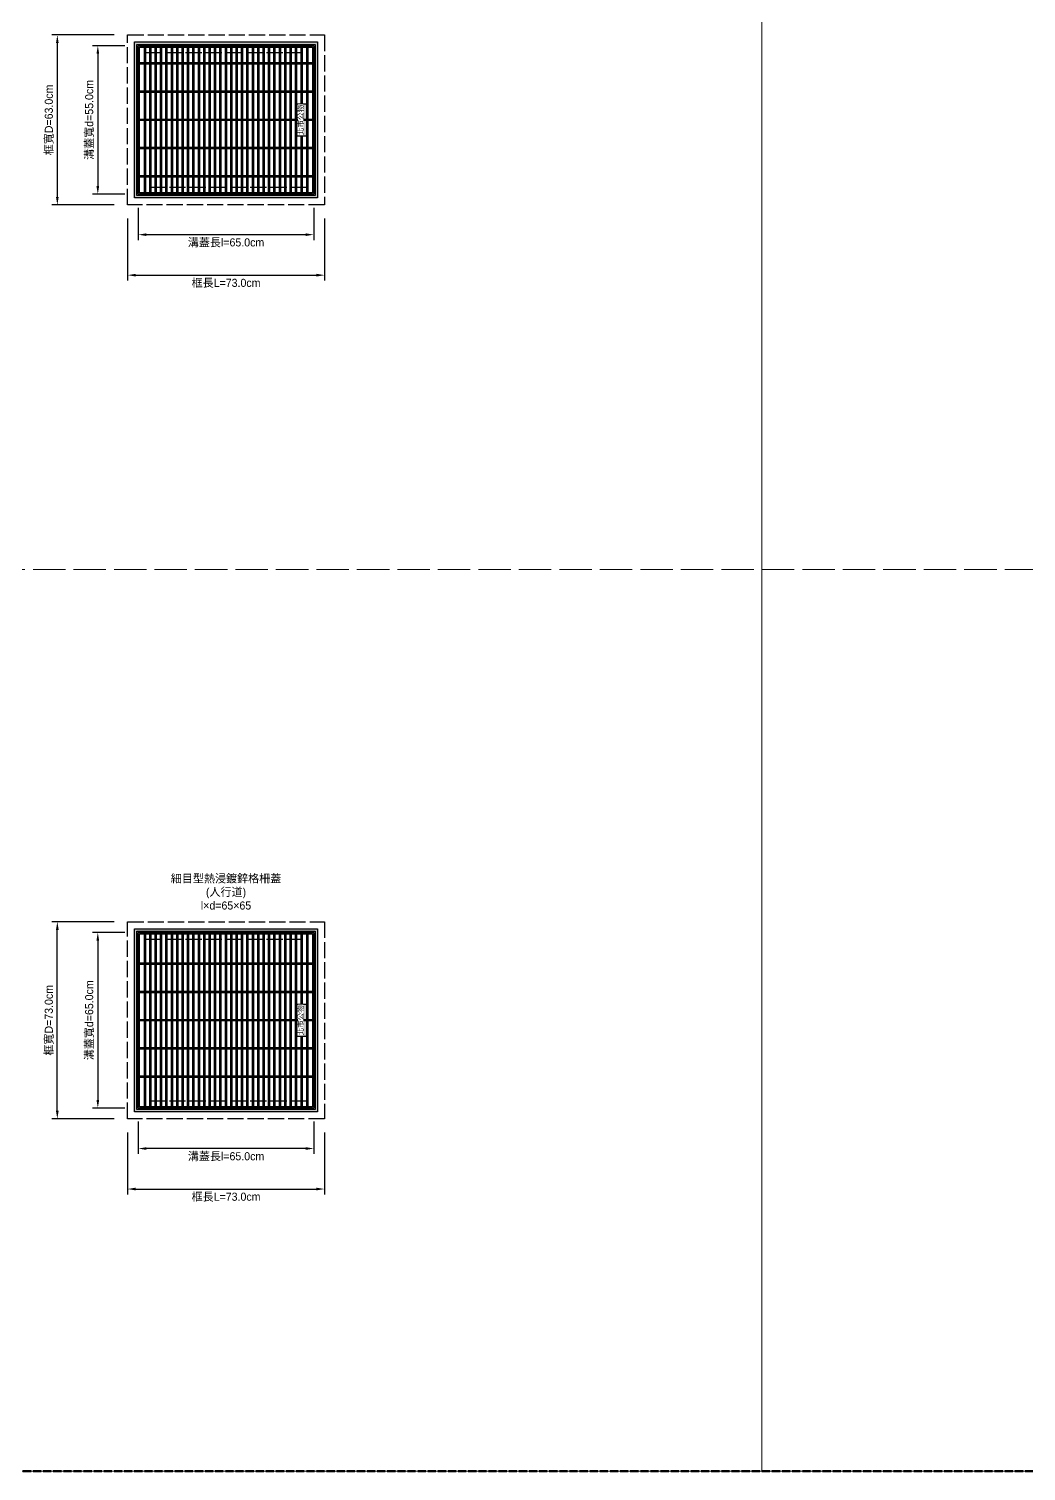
# Model space of a CAD drawing. Extents: x -6810 to 5075, y -2187 to 1200.
# Drawn here: x 1453 to 1823, y -1000 to -466 of the extents above; entities that cross this region are included whole.
import ezdxf

# ---------------------------------------------------------------- set-up
doc = ezdxf.new("R2010")
doc.units = 0
doc.header["$MEASUREMENT"] = 0
doc.linetypes.add('ACAD_ISO02W100', pattern=[15, 12, -3])
doc.layers.add('一、3.基本-變更', color=1, linetype='Continuous', lineweight=50)
doc.layers.add('二、6.繪圖-其他施作項目', color=35, linetype='Continuous', lineweight=30)
doc.layers.add('一、4.基本-隱藏', color=9, linetype='ACAD_ISO02W100', lineweight=20, plot=False)
doc.layers.add('三、3.文字-註解文字', color=2, linetype='Continuous')
doc.styles.get("Standard").update_dxf_attribs({"font": 'kaiu.ttf', "height": 2})
doc.styles.add('註解文字', font='MS PGothic.ttf', dxfattribs={"height": 3})
doc.dimstyles.new('註解文字', dxfattribs={"dimtxt": 3, "dimasz": 3, "dimexe": 2, "dimexo": 5, "dimgap": 1, "dimtad": 2, "dimzin": 0, "dimdsep": 46, "dimtxsty": '註解文字', "dimcen": 0.1, "dimclrd": 144, "dimclre": 144, "dimclrt": 256, "dimadec": 0, "dimazin": 0, "dimtfac": 1, "dimtofl": 0, "dimtmove": 0, "dimatfit": 3, "dimfxl": 15, "dimtolj": 1, "dimtzin": 0, "dimlwd": -1, "dimlwe": -1, "dimarcsym": 1})

# ---------------------------------------------------------------- blocks, each defined once
blk = doc.blocks.new('*D18')
at = {"layer": 'Defpoints', "color": 0, "transparency": 16777216}
for p in [(1494, -472), (1479, -527), (1494, -527)]:
    blk.add_point(p, dxfattribs=at)
at = {"layer": '三、3.文字-註解文字', "color": 144, "transparency": 16777216}
for p, q in [((1489, -472), (1477, -472)), ((1479, -475), (1479, -524)), ((1489, -527), (1477, -527))]:
    blk.add_line(p, q, dxfattribs=at)
for points in [[(1478.5, -475), (1479.5, -475), (1479, -472)], [(1478.5, -524), (1479.5, -524), (1479, -527)]]:
    blk.add_solid(points, dxfattribs=at)
at = {"layer": '三、3.文字-註解文字', "transparency": 16777216, "insert": (1475.97, -499.5), "char_height": 3, "attachment_point": 5, "rotation": 90, "style": '註解文字'}
blk.add_mtext('\\A1;溝蓋寬d=55.0cm', dxfattribs=at)
blk = doc.blocks.new('*D19')
at = {"layer": 'Defpoints', "color": 0, "transparency": 16777216}
for p in [(1494, -527), (1559, -527), (1494, -542)]:
    blk.add_point(p, dxfattribs=at)
at = {"layer": '三、3.文字-註解文字', "color": 144, "transparency": 16777216}
for p, q in [((1494, -532), (1494, -544)), ((1559, -532), (1559, -544)), ((1556, -542), (1497, -542))]:
    blk.add_line(p, q, dxfattribs=at)
for points in [[(1497, -541.5), (1497, -542.5), (1494, -542)], [(1556, -541.5), (1556, -542.5), (1559, -542)]]:
    blk.add_solid(points, dxfattribs=at)
at = {"layer": '三、3.文字-註解文字', "transparency": 16777216, "insert": (1526.5, -545.03), "char_height": 3, "attachment_point": 5, "style": '註解文字'}
blk.add_mtext('\\A1;溝蓋長l=65.0cm', dxfattribs=at)
blk = doc.blocks.new('*D20')
at = {"layer": 'Defpoints', "color": 0, "transparency": 16777216}
for p in [(1494, -800.5), (1479, -865.5), (1494, -865.5)]:
    blk.add_point(p, dxfattribs=at)
at = {"layer": '三、3.文字-註解文字', "color": 144, "transparency": 16777216}
for p, q in [((1489, -800.5), (1477, -800.5)), ((1479, -803.5), (1479, -862.5)), ((1489, -865.5), (1477, -865.5))]:
    blk.add_line(p, q, dxfattribs=at)
for points in [[(1478.5, -803.5), (1479.5, -803.5), (1479, -800.5)], [(1478.5, -862.5), (1479.5, -862.5), (1479, -865.5)]]:
    blk.add_solid(points, dxfattribs=at)
at = {"layer": '三、3.文字-註解文字', "transparency": 16777216, "insert": (1475.97, -833), "char_height": 3, "attachment_point": 5, "rotation": 90, "style": '註解文字'}
blk.add_mtext('\\A1;溝蓋寬d=65.0cm', dxfattribs=at)
blk = doc.blocks.new('*D21')
at = {"layer": 'Defpoints', "color": 0, "transparency": 16777216}
for p in [(1494, -865.5), (1559, -865.5), (1494, -880.5)]:
    blk.add_point(p, dxfattribs=at)
at = {"layer": '三、3.文字-註解文字', "color": 144, "transparency": 16777216}
for p, q in [((1494, -870.5), (1494, -882.5)), ((1559, -870.5), (1559, -882.5)), ((1556, -880.5), (1497, -880.5))]:
    blk.add_line(p, q, dxfattribs=at)
for points in [[(1497, -880), (1497, -881), (1494, -880.5)], [(1556, -880), (1556, -881), (1559, -880.5)]]:
    blk.add_solid(points, dxfattribs=at)
at = {"layer": '三、3.文字-註解文字', "transparency": 16777216, "insert": (1526.5, -883.53), "char_height": 3, "attachment_point": 5, "style": '註解文字'}
blk.add_mtext('\\A1;{\\fMS PGothic|b0|i0|c128|p34;溝蓋長l}={\\fMS PGothic|b0|i0|c128|p34;65.0cm}', dxfattribs=at)
blk = doc.blocks.new('*D30')
at = {"layer": 'Defpoints', "color": 0, "transparency": 16777216}
for p in [(1490, -468), (1464, -531), (1490, -531)]:
    blk.add_point(p, dxfattribs=at)
at = {"layer": '三、3.文字-註解文字', "color": 144, "transparency": 16777216}
for p, q in [((1485, -468), (1462, -468)), ((1464, -471), (1464, -528)), ((1485, -531), (1462, -531))]:
    blk.add_line(p, q, dxfattribs=at)
for points in [[(1463.5, -471), (1464.5, -471), (1464, -468)], [(1463.5, -528), (1464.5, -528), (1464, -531)]]:
    blk.add_solid(points, dxfattribs=at)
at = {"layer": '三、3.文字-註解文字', "transparency": 16777216, "insert": (1461.01, -499.5), "char_height": 3, "attachment_point": 5, "rotation": 90, "style": '註解文字'}
blk.add_mtext('\\A1;框寬D=63.0cm', dxfattribs=at)
blk = doc.blocks.new('*D31')
at = {"layer": 'Defpoints', "color": 0, "transparency": 16777216}
for p in [(1490, -531), (1563, -531), (1563, -557)]:
    blk.add_point(p, dxfattribs=at)
at = {"layer": '三、3.文字-註解文字', "color": 144, "transparency": 16777216}
for p, q in [((1490, -536), (1490, -559)), ((1563, -536), (1563, -559)), ((1493, -557), (1560, -557))]:
    blk.add_line(p, q, dxfattribs=at)
for points in [[(1493, -556.5), (1493, -557.5), (1490, -557)], [(1560, -556.5), (1560, -557.5), (1563, -557)]]:
    blk.add_solid(points, dxfattribs=at)
at = {"layer": '三、3.文字-註解文字', "transparency": 16777216, "insert": (1526.5, -560.02), "char_height": 3, "attachment_point": 5, "style": '註解文字'}
blk.add_mtext('\\A1;框長L=73.0cm', dxfattribs=at)
blk = doc.blocks.new('*D35')
at = {"layer": 'Defpoints', "color": 0, "transparency": 16777216}
for p in [(1464, -796.5), (1490, -796.5), (1490, -869.5)]:
    blk.add_point(p, dxfattribs=at)
at = {"layer": '三、3.文字-註解文字', "color": 144, "transparency": 16777216}
for p, q in [((1485, -796.5), (1462, -796.5)), ((1464, -866.5), (1464, -799.5)), ((1485, -869.5), (1462, -869.5))]:
    blk.add_line(p, q, dxfattribs=at)
for points in [[(1463.5, -799.5), (1464.5, -799.5), (1464, -796.5)], [(1463.5, -866.5), (1464.5, -866.5), (1464, -869.5)]]:
    blk.add_solid(points, dxfattribs=at)
at = {"layer": '三、3.文字-註解文字', "transparency": 16777216, "insert": (1461.01, -833), "char_height": 3, "attachment_point": 5, "rotation": 90, "style": '註解文字'}
blk.add_mtext('\\A1;框{\\fMS PGothic|b0|i0|c128|p34;寬D=73.0cm}', dxfattribs=at)
blk = doc.blocks.new('*D36')
at = {"layer": 'Defpoints', "color": 0, "transparency": 16777216}
for p in [(1490, -869.5), (1563, -869.5), (1563, -895.5)]:
    blk.add_point(p, dxfattribs=at)
at = {"layer": '三、3.文字-註解文字', "color": 144, "transparency": 16777216}
for p, q in [((1490, -874.5), (1490, -897.5)), ((1563, -874.5), (1563, -897.5)), ((1493, -895.5), (1560, -895.5))]:
    blk.add_line(p, q, dxfattribs=at)
for points in [[(1493, -895), (1493, -896), (1490, -895.5)], [(1560, -895), (1560, -896), (1563, -895.5)]]:
    blk.add_solid(points, dxfattribs=at)
at = {"layer": '三、3.文字-註解文字', "transparency": 16777216, "insert": (1526.5, -898.52), "char_height": 3, "attachment_point": 5, "style": '註解文字'}
blk.add_mtext('\\A1;框長L=73.0cm', dxfattribs=at)

msp = doc.modelspace()

# ---------------------------------------------------------------- hatches: boundary and pattern name
at = {"layer": '二、6.繪圖-其他施作項目'}
h = msp.add_hatch(color=256, dxfattribs=at)
h.dxf.hatch_style = 1
h.paths.add_polyline_path([(1556.25, -493.5), (1552.25, -493.5), (1552.25, -505.5), (1556.25, -505.5)])
h = msp.add_hatch(color=256, dxfattribs=at)
h.dxf.hatch_style = 1
h.paths.add_polyline_path([(1556.25, -827), (1552.25, -827), (1552.25, -839), (1556.25, -839)])

# ---------------------------------------------------------------- linework, layer by layer
at = {"layer": '一、4.基本-隱藏'}
for points in [[(1725, -666), (2475, -666), (2475, -333), (1725, -333)], [(1725, -666), (2475, -666), (2475, -1000), (1725, -1000)]]:
    msp.add_lwpolyline(points, close=True, dxfattribs=at)
at = {"layer": '二、6.繪圖-其他施作項目'}
for points in [[(1494, -472), (1559, -472), (1559, -527), (1494, -527)], [(1552.25, -505.5), (1552.25, -493.5), (1556.25, -493.5), (1556.25, -505.5)], [(1494, -800.5), (1559, -800.5), (1559, -865.5), (1494, -865.5)], [(1552.25, -839), (1552.25, -827), (1556.25, -827), (1556.25, -839)]]:
    msp.add_lwpolyline(points, close=True, dxfattribs=at)
for points in [[(1494.5, -472.5), (1558.5, -472.5)], [(1494.5, -526.5), (1494.5, -472.5)], [(1496.25, -478.25), (1496.25, -472.5)], [(1496.75, -478.25), (1496.75, -472.5)], [(1498.25, -478.25), (1498.25, -472.5)], [(1498.75, -478.25), (1498.75, -472.5)], [(1500.25, -478.25), (1500.25, -472.5)], [(1500.75, -478.25), (1500.75, -472.5)], [(1502.25, -478.25), (1502.25, -472.5)], [(1502.75, -478.25), (1502.75, -472.5)], [(1504.25, -478.25), (1504.25, -472.5)], [(1504.75, -478.25), (1504.75, -472.5)], [(1506.25, -478.25), (1506.25, -472.5)], [(1506.75, -478.25), (1506.75, -472.5)], [(1508.25, -478.25), (1508.25, -472.5)], [(1508.75, -478.25), (1508.75, -472.5)], [(1510.25, -478.25), (1510.25, -472.5)], [(1510.75, -478.25), (1510.75, -472.5)], [(1512.25, -478.25), (1512.25, -472.5)], [(1512.75, -478.25), (1512.75, -472.5)], [(1514.25, -478.25), (1514.25, -472.5)], [(1514.75, -478.25), (1514.75, -472.5)], [(1516.25, -478.25), (1516.25, -472.5)], [(1516.75, -478.25), (1516.75, -472.5)], [(1518.25, -478.25), (1518.25, -472.5)], [(1518.75, -478.25), (1518.75, -472.5)], [(1520.25, -478.25), (1520.25, -472.5)], [(1520.75, -478.25), (1520.75, -472.5)], [(1522.25, -478.25), (1522.25, -472.5)], [(1522.75, -478.25), (1522.75, -472.5)], [(1524.25, -478.25), (1524.25, -472.5)], [(1524.75, -478.25), (1524.75, -472.5)], [(1526.25, -478.25), (1526.25, -472.5)], [(1526.75, -478.25), (1526.75, -472.5)], [(1528.25, -478.25), (1528.25, -472.5)], [(1528.75, -478.25), (1528.75, -472.5)], [(1530.25, -478.25), (1530.25, -472.5)], [(1530.75, -478.25), (1530.75, -472.5)], [(1532.25, -478.25), (1532.25, -472.5)], [(1532.75, -478.25), (1532.75, -472.5)], [(1534.25, -478.25), (1534.25, -472.5)], [(1534.75, -478.25), (1534.75, -472.5)], [(1536.25, -478.25), (1536.25, -472.5)], [(1536.75, -478.25), (1536.75, -472.5)], [(1538.25, -478.25), (1538.25, -472.5)], [(1538.75, -478.25), (1538.75, -472.5)], [(1540.25, -478.25), (1540.25, -472.5)], [(1540.75, -478.25), (1540.75, -472.5)], [(1542.25, -478.25), (1542.25, -472.5)], [(1542.75, -478.25), (1542.75, -472.5)], [(1544.25, -478.25), (1544.25, -472.5)], [(1544.75, -478.25), (1544.75, -472.5)], [(1546.25, -478.25), (1546.25, -472.5)], [(1546.75, -478.25), (1546.75, -472.5)], [(1548.25, -478.25), (1548.25, -472.5)], [(1548.75, -478.25), (1548.75, -472.5)], [(1550.25, -478.25), (1550.25, -472.5)], [(1550.75, -478.25), (1550.75, -472.5)], [(1552.25, -478.25), (1552.25, -472.5)], [(1552.75, -478.25), (1552.75, -472.5)], [(1554.25, -472.5), (1554.25, -478.25)], [(1554.75, -472.5), (1554.75, -478.25)], [(1556.25, -472.5), (1556.25, -478.25)], [(1556.75, -472.5), (1556.75, -478.25)], [(1558.5, -472.5), (1558.5, -526.5)], [(1494.5, -478.25), (1558.5, -478.25)], [(1494.5, -478.75), (1558.5, -478.75)], [(1496.25, -488.75), (1496.25, -478.75)], [(1496.75, -488.75), (1496.75, -478.75)], [(1498.25, -488.75), (1498.25, -478.75)], [(1498.75, -488.75), (1498.75, -478.75)], [(1500.25, -488.75), (1500.25, -478.75)], [(1500.75, -488.75), (1500.75, -478.75)], [(1502.25, -488.75), (1502.25, -478.75)], [(1502.75, -488.75), (1502.75, -478.75)], [(1504.25, -488.75), (1504.25, -478.75)], [(1504.75, -488.75), (1504.75, -478.75)], [(1506.25, -488.75), (1506.25, -478.75)], [(1506.75, -488.75), (1506.75, -478.75)], [(1508.25, -488.75), (1508.25, -478.75)], [(1508.75, -488.75), (1508.75, -478.75)], [(1510.25, -488.75), (1510.25, -478.75)], [(1510.75, -488.75), (1510.75, -478.75)], [(1512.25, -488.75), (1512.25, -478.75)], [(1512.75, -488.75), (1512.75, -478.75)], [(1514.25, -488.75), (1514.25, -478.75)], [(1514.75, -488.75), (1514.75, -478.75)], [(1516.25, -488.75), (1516.25, -478.75)], [(1516.75, -488.75), (1516.75, -478.75)], [(1518.25, -488.75), (1518.25, -478.75)], [(1518.75, -488.75), (1518.75, -478.75)], [(1520.25, -488.75), (1520.25, -478.75)], [(1520.75, -488.75), (1520.75, -478.75)], [(1522.25, -488.75), (1522.25, -478.75)], [(1522.75, -488.75), (1522.75, -478.75)], [(1524.25, -488.75), (1524.25, -478.75)], [(1524.75, -488.75), (1524.75, -478.75)], [(1526.25, -488.75), (1526.25, -478.75)], [(1526.75, -488.75), (1526.75, -478.75)], [(1528.25, -488.75), (1528.25, -478.75)], [(1528.75, -488.75), (1528.75, -478.75)], [(1530.25, -488.75), (1530.25, -478.75)], [(1530.75, -488.75), (1530.75, -478.75)], [(1532.25, -488.75), (1532.25, -478.75)], [(1532.75, -488.75), (1532.75, -478.75)], [(1534.25, -488.75), (1534.25, -478.75)], [(1534.75, -488.75), (1534.75, -478.75)], [(1536.25, -488.75), (1536.25, -478.75)], [(1536.75, -488.75), (1536.75, -478.75)], [(1538.25, -488.75), (1538.25, -478.75)], [(1538.75, -488.75), (1538.75, -478.75)], [(1540.25, -488.75), (1540.25, -478.75)], [(1540.75, -488.75), (1540.75, -478.75)], [(1542.25, -488.75), (1542.25, -478.75)], [(1542.75, -488.75), (1542.75, -478.75)], [(1544.25, -488.75), (1544.25, -478.75)], [(1544.75, -488.75), (1544.75, -478.75)], [(1546.25, -488.75), (1546.25, -478.75)], [(1546.75, -488.75), (1546.75, -478.75)], [(1548.25, -488.75), (1548.25, -478.75)], [(1548.75, -488.75), (1548.75, -478.75)], [(1550.25, -488.75), (1550.25, -478.75)], [(1550.75, -488.75), (1550.75, -478.75)], [(1552.25, -488.75), (1552.25, -478.75)], [(1552.75, -488.75), (1552.75, -478.75)], [(1554.25, -478.75), (1554.25, -488.75)], [(1554.75, -478.75), (1554.75, -488.75)], [(1556.25, -478.75), (1556.25, -488.75)], [(1556.75, -478.75), (1556.75, -488.75)], [(1494.5, -488.75), (1558.5, -488.75)], [(1494.5, -489.25), (1558.5, -489.25)], [(1496.25, -499.25), (1496.25, -489.25)], [(1496.75, -499.25), (1496.75, -489.25)], [(1498.25, -499.25), (1498.25, -489.25)], [(1498.75, -499.25), (1498.75, -489.25)], [(1500.25, -499.25), (1500.25, -489.25)], [(1500.75, -499.25), (1500.75, -489.25)], [(1502.25, -499.25), (1502.25, -489.25)], [(1502.75, -499.25), (1502.75, -489.25)], [(1504.25, -499.25), (1504.25, -489.25)], [(1504.75, -499.25), (1504.75, -489.25)], [(1506.25, -499.25), (1506.25, -489.25)], [(1506.75, -499.25), (1506.75, -489.25)], [(1508.25, -499.25), (1508.25, -489.25)], [(1508.75, -499.25), (1508.75, -489.25)], [(1510.25, -499.25), (1510.25, -489.25)], [(1510.75, -499.25), (1510.75, -489.25)], [(1512.25, -499.25), (1512.25, -489.25)], [(1512.75, -499.25), (1512.75, -489.25)], [(1514.25, -499.25), (1514.25, -489.25)], [(1514.75, -499.25), (1514.75, -489.25)], [(1516.25, -499.25), (1516.25, -489.25)], [(1516.75, -499.25), (1516.75, -489.25)], [(1518.25, -499.25), (1518.25, -489.25)], [(1518.75, -499.25), (1518.75, -489.25)], [(1520.25, -499.25), (1520.25, -489.25)], [(1520.75, -499.25), (1520.75, -489.25)], [(1522.25, -499.25), (1522.25, -489.25)], [(1522.75, -499.25), (1522.75, -489.25)], [(1524.25, -499.25), (1524.25, -489.25)], [(1524.75, -499.25), (1524.75, -489.25)], [(1526.25, -499.25), (1526.25, -489.25)], [(1526.75, -499.25), (1526.75, -489.25)], [(1528.25, -499.25), (1528.25, -489.25)], [(1528.75, -499.25), (1528.75, -489.25)], [(1530.25, -499.25), (1530.25, -489.25)], [(1530.75, -499.25), (1530.75, -489.25)], [(1532.25, -499.25), (1532.25, -489.25)], [(1532.75, -499.25), (1532.75, -489.25)], [(1534.25, -499.25), (1534.25, -489.25)], [(1534.75, -499.25), (1534.75, -489.25)], [(1536.25, -499.25), (1536.25, -489.25)], [(1536.75, -499.25), (1536.75, -489.25)], [(1538.25, -499.25), (1538.25, -489.25)], [(1538.75, -499.25), (1538.75, -489.25)], [(1540.25, -499.25), (1540.25, -489.25)], [(1540.75, -499.25), (1540.75, -489.25)], [(1542.25, -499.25), (1542.25, -489.25)], [(1542.75, -499.25), (1542.75, -489.25)], [(1544.25, -499.25), (1544.25, -489.25)], [(1544.75, -499.25), (1544.75, -489.25)], [(1546.25, -499.25), (1546.25, -489.25)], [(1546.75, -499.25), (1546.75, -489.25)], [(1548.25, -499.25), (1548.25, -489.25)], [(1548.75, -499.25), (1548.75, -489.25)], [(1550.25, -499.25), (1550.25, -489.25)], [(1550.75, -499.25), (1550.75, -489.25)], [(1552.25, -499.25), (1552.25, -489.25)], [(1552.75, -499.25), (1552.75, -489.25)], [(1554.25, -489.25), (1554.25, -499.25)], [(1554.75, -489.25), (1554.75, -499.25)], [(1556.25, -489.25), (1556.25, -499.25)], [(1556.75, -489.25), (1556.75, -499.25)], [(1494.5, -499.25), (1558.5, -499.25)], [(1558.5, -499.75), (1494.5, -499.75)], [(1496.25, -509.75), (1496.25, -499.75)], [(1496.75, -509.75), (1496.75, -499.75)], [(1498.25, -509.75), (1498.25, -499.75)], [(1498.75, -509.75), (1498.75, -499.75)], [(1500.25, -509.75), (1500.25, -499.75)], [(1500.75, -509.75), (1500.75, -499.75)], [(1502.25, -509.75), (1502.25, -499.75)], [(1502.75, -509.75), (1502.75, -499.75)], [(1504.25, -509.75), (1504.25, -499.75)], [(1504.75, -509.75), (1504.75, -499.75)], [(1506.25, -509.75), (1506.25, -499.75)], [(1506.75, -509.75), (1506.75, -499.75)], [(1508.25, -509.75), (1508.25, -499.75)], [(1508.75, -509.75), (1508.75, -499.75)], [(1510.25, -509.75), (1510.25, -499.75)], [(1510.75, -509.75), (1510.75, -499.75)], [(1512.25, -509.75), (1512.25, -499.75)], [(1512.75, -509.75), (1512.75, -499.75)], [(1514.25, -509.75), (1514.25, -499.75)], [(1514.75, -509.75), (1514.75, -499.75)], [(1516.25, -509.75), (1516.25, -499.75)], [(1516.75, -509.75), (1516.75, -499.75)], [(1518.25, -509.75), (1518.25, -499.75)], [(1518.75, -509.75), (1518.75, -499.75)], [(1520.25, -509.75), (1520.25, -499.75)], [(1520.75, -509.75), (1520.75, -499.75)], [(1522.25, -509.75), (1522.25, -499.75)], [(1522.75, -509.75), (1522.75, -499.75)], [(1524.25, -509.75), (1524.25, -499.75)], [(1524.75, -509.75), (1524.75, -499.75)], [(1526.25, -509.75), (1526.25, -499.75)], [(1526.75, -509.75), (1526.75, -499.75)], [(1528.25, -509.75), (1528.25, -499.75)], [(1528.75, -509.75), (1528.75, -499.75)], [(1530.25, -509.75), (1530.25, -499.75)], [(1530.75, -509.75), (1530.75, -499.75)], [(1532.25, -509.75), (1532.25, -499.75)], [(1532.75, -509.75), (1532.75, -499.75)], [(1534.25, -509.75), (1534.25, -499.75)], [(1534.75, -509.75), (1534.75, -499.75)], [(1536.25, -509.75), (1536.25, -499.75)], [(1536.75, -509.75), (1536.75, -499.75)], [(1538.25, -509.75), (1538.25, -499.75)], [(1538.75, -509.75), (1538.75, -499.75)], [(1540.25, -509.75), (1540.25, -499.75)], [(1540.75, -509.75), (1540.75, -499.75)], [(1542.25, -509.75), (1542.25, -499.75)], [(1542.75, -509.75), (1542.75, -499.75)], [(1544.25, -509.75), (1544.25, -499.75)], [(1544.75, -509.75), (1544.75, -499.75)], [(1546.25, -509.75), (1546.25, -499.75)], [(1546.75, -509.75), (1546.75, -499.75)], [(1548.25, -509.75), (1548.25, -499.75)], [(1548.75, -509.75), (1548.75, -499.75)], [(1550.25, -509.75), (1550.25, -499.75)], [(1550.75, -509.75), (1550.75, -499.75)], [(1552.25, -509.75), (1552.25, -499.75)], [(1552.75, -509.75), (1552.75, -499.75)], [(1554.25, -499.75), (1554.25, -509.75)], [(1554.75, -499.75), (1554.75, -509.75)], [(1556.25, -499.75), (1556.25, -509.75)], [(1556.75, -499.75), (1556.75, -509.75)], [(1558.5, -509.75), (1494.5, -509.75)], [(1558.5, -510.25), (1494.5, -510.25)], [(1496.25, -520.25), (1496.25, -510.25)], [(1496.75, -520.25), (1496.75, -510.25)], [(1498.25, -520.25), (1498.25, -510.25)], [(1498.75, -520.25), (1498.75, -510.25)], [(1500.25, -520.25), (1500.25, -510.25)], [(1500.75, -520.25), (1500.75, -510.25)], [(1502.25, -520.25), (1502.25, -510.25)], [(1502.75, -520.25), (1502.75, -510.25)], [(1504.25, -520.25), (1504.25, -510.25)], [(1504.75, -520.25), (1504.75, -510.25)], [(1506.25, -520.25), (1506.25, -510.25)], [(1506.75, -520.25), (1506.75, -510.25)], [(1508.25, -520.25), (1508.25, -510.25)], [(1508.75, -520.25), (1508.75, -510.25)], [(1510.25, -520.25), (1510.25, -510.25)], [(1510.75, -520.25), (1510.75, -510.25)], [(1512.25, -520.25), (1512.25, -510.25)], [(1512.75, -520.25), (1512.75, -510.25)], [(1514.25, -520.25), (1514.25, -510.25)], [(1514.75, -520.25), (1514.75, -510.25)], [(1516.25, -520.25), (1516.25, -510.25)], [(1516.75, -520.25), (1516.75, -510.25)], [(1518.25, -520.25), (1518.25, -510.25)], [(1518.75, -520.25), (1518.75, -510.25)], [(1520.25, -520.25), (1520.25, -510.25)], [(1520.75, -520.25), (1520.75, -510.25)], [(1522.25, -520.25), (1522.25, -510.25)], [(1522.75, -520.25), (1522.75, -510.25)], [(1524.25, -520.25), (1524.25, -510.25)], [(1524.75, -520.25), (1524.75, -510.25)], [(1526.25, -520.25), (1526.25, -510.25)], [(1526.75, -520.25), (1526.75, -510.25)], [(1528.25, -520.25), (1528.25, -510.25)], [(1528.75, -520.25), (1528.75, -510.25)], [(1530.25, -520.25), (1530.25, -510.25)], [(1530.75, -520.25), (1530.75, -510.25)], [(1532.25, -520.25), (1532.25, -510.25)], [(1532.75, -520.25), (1532.75, -510.25)], [(1534.25, -520.25), (1534.25, -510.25)], [(1534.75, -520.25), (1534.75, -510.25)], [(1536.25, -520.25), (1536.25, -510.25)], [(1536.75, -520.25), (1536.75, -510.25)], [(1538.25, -520.25), (1538.25, -510.25)], [(1538.75, -520.25), (1538.75, -510.25)], [(1540.25, -520.25), (1540.25, -510.25)], [(1540.75, -520.25), (1540.75, -510.25)], [(1542.25, -520.25), (1542.25, -510.25)], [(1542.75, -520.25), (1542.75, -510.25)], [(1544.25, -520.25), (1544.25, -510.25)], [(1544.75, -520.25), (1544.75, -510.25)], [(1546.25, -520.25), (1546.25, -510.25)], [(1546.75, -520.25), (1546.75, -510.25)], [(1548.25, -520.25), (1548.25, -510.25)], [(1548.75, -520.25), (1548.75, -510.25)], [(1550.25, -520.25), (1550.25, -510.25)], [(1550.75, -520.25), (1550.75, -510.25)], [(1552.25, -520.25), (1552.25, -510.25)], [(1552.75, -520.25), (1552.75, -510.25)], [(1554.25, -510.25), (1554.25, -520.25)], [(1554.75, -510.25), (1554.75, -520.25)], [(1556.25, -510.25), (1556.25, -520.25)], [(1556.75, -510.25), (1556.75, -520.25)], [(1558.5, -520.25), (1494.5, -520.25)], [(1558.5, -520.75), (1494.5, -520.75)], [(1496.25, -526.5), (1496.25, -520.75)], [(1496.75, -526.5), (1496.75, -520.75)], [(1498.25, -526.5), (1498.25, -520.75)], [(1498.75, -526.5), (1498.75, -520.75)], [(1500.25, -526.5), (1500.25, -520.75)], [(1500.75, -526.5), (1500.75, -520.75)], [(1502.25, -526.5), (1502.25, -520.75)], [(1502.75, -526.5), (1502.75, -520.75)], [(1504.25, -526.5), (1504.25, -520.75)], [(1504.75, -526.5), (1504.75, -520.75)], [(1506.25, -526.5), (1506.25, -520.75)], [(1506.75, -526.5), (1506.75, -520.75)], [(1508.25, -526.5), (1508.25, -520.75)], [(1508.75, -526.5), (1508.75, -520.75)], [(1510.25, -526.5), (1510.25, -520.75)], [(1510.75, -526.5), (1510.75, -520.75)], [(1512.25, -526.5), (1512.25, -520.75)], [(1512.75, -526.5), (1512.75, -520.75)], [(1514.25, -526.5), (1514.25, -520.75)], [(1514.75, -526.5), (1514.75, -520.75)], [(1516.25, -526.5), (1516.25, -520.75)], [(1516.75, -526.5), (1516.75, -520.75)], [(1518.25, -526.5), (1518.25, -520.75)], [(1518.75, -526.5), (1518.75, -520.75)], [(1520.25, -526.5), (1520.25, -520.75)], [(1520.75, -526.5), (1520.75, -520.75)], [(1522.25, -526.5), (1522.25, -520.75)], [(1522.75, -526.5), (1522.75, -520.75)], [(1524.25, -526.5), (1524.25, -520.75)], [(1524.75, -526.5), (1524.75, -520.75)], [(1526.25, -526.5), (1526.25, -520.75)], [(1526.75, -526.5), (1526.75, -520.75)], [(1528.25, -526.5), (1528.25, -520.75)], [(1528.75, -526.5), (1528.75, -520.75)], [(1530.25, -526.5), (1530.25, -520.75)], [(1530.75, -526.5), (1530.75, -520.75)], [(1532.25, -526.5), (1532.25, -520.75)], [(1532.75, -526.5), (1532.75, -520.75)], [(1534.25, -526.5), (1534.25, -520.75)], [(1534.75, -526.5), (1534.75, -520.75)], [(1536.25, -526.5), (1536.25, -520.75)], [(1536.75, -526.5), (1536.75, -520.75)], [(1538.25, -526.5), (1538.25, -520.75)], [(1538.75, -526.5), (1538.75, -520.75)], [(1540.25, -526.5), (1540.25, -520.75)], [(1540.75, -526.5), (1540.75, -520.75)], [(1542.25, -526.5), (1542.25, -520.75)], [(1542.75, -526.5), (1542.75, -520.75)], [(1544.25, -526.5), (1544.25, -520.75)], [(1544.75, -526.5), (1544.75, -520.75)], [(1546.25, -526.5), (1546.25, -520.75)], [(1546.75, -526.5), (1546.75, -520.75)], [(1548.25, -526.5), (1548.25, -520.75)], [(1548.75, -526.5), (1548.75, -520.75)], [(1550.25, -526.5), (1550.25, -520.75)], [(1550.75, -526.5), (1550.75, -520.75)], [(1552.25, -526.5), (1552.25, -520.75)], [(1552.75, -526.5), (1552.75, -520.75)], [(1554.25, -520.75), (1554.25, -526.5)], [(1554.75, -520.75), (1554.75, -526.5)], [(1556.25, -520.75), (1556.25, -526.5)], [(1556.75, -520.75), (1556.75, -526.5)], [(1558.5, -526.5), (1494.5, -526.5)], [(1494.5, -801), (1558.5, -801)], [(1494.5, -865), (1494.5, -801)], [(1496.25, -811.75), (1496.25, -801)], [(1496.75, -811.75), (1496.75, -801)], [(1498.25, -811.75), (1498.25, -801)], [(1498.75, -811.75), (1498.75, -801)], [(1500.25, -811.75), (1500.25, -801)], [(1500.75, -811.75), (1500.75, -801)], [(1502.25, -811.75), (1502.25, -801)], [(1502.75, -811.75), (1502.75, -801)], [(1504.25, -811.75), (1504.25, -801)], [(1504.75, -811.75), (1504.75, -801)], [(1506.25, -811.75), (1506.25, -801)], [(1506.75, -811.75), (1506.75, -801)], [(1508.25, -811.75), (1508.25, -801)], [(1508.75, -811.75), (1508.75, -801)], [(1510.25, -811.75), (1510.25, -801)], [(1510.75, -811.75), (1510.75, -801)], [(1512.25, -811.75), (1512.25, -801)], [(1512.75, -811.75), (1512.75, -801)], [(1514.25, -811.75), (1514.25, -801)], [(1514.75, -811.75), (1514.75, -801)], [(1516.25, -811.75), (1516.25, -801)], [(1516.75, -811.75), (1516.75, -801)], [(1518.25, -811.75), (1518.25, -801)], [(1518.75, -811.75), (1518.75, -801)], [(1520.25, -811.75), (1520.25, -801)], [(1520.75, -811.75), (1520.75, -801)], [(1522.25, -811.75), (1522.25, -801)], [(1522.75, -811.75), (1522.75, -801)], [(1524.25, -811.75), (1524.25, -801)], [(1524.75, -811.75), (1524.75, -801)], [(1526.25, -811.75), (1526.25, -801)], [(1526.75, -811.75), (1526.75, -801)], [(1528.25, -811.75), (1528.25, -801)], [(1528.75, -811.75), (1528.75, -801)], [(1530.25, -811.75), (1530.25, -801)], [(1530.75, -811.75), (1530.75, -801)], [(1532.25, -811.75), (1532.25, -801)], [(1532.75, -811.75), (1532.75, -801)], [(1534.25, -811.75), (1534.25, -801)], [(1534.75, -811.75), (1534.75, -801)], [(1536.25, -811.75), (1536.25, -801)], [(1536.75, -811.75), (1536.75, -801)], [(1538.25, -811.75), (1538.25, -801)], [(1538.75, -811.75), (1538.75, -801)], [(1540.25, -811.75), (1540.25, -801)], [(1540.75, -811.75), (1540.75, -801)], [(1542.25, -811.75), (1542.25, -801)], [(1542.75, -811.75), (1542.75, -801)], [(1544.25, -811.75), (1544.25, -801)], [(1544.75, -811.75), (1544.75, -801)], [(1546.25, -811.75), (1546.25, -801)], [(1546.75, -811.75), (1546.75, -801)], [(1548.25, -811.75), (1548.25, -801)], [(1548.75, -811.75), (1548.75, -801)], [(1550.25, -811.75), (1550.25, -801)], [(1550.75, -811.75), (1550.75, -801)], [(1552.25, -811.75), (1552.25, -801)], [(1552.75, -811.75), (1552.75, -801)], [(1554.25, -801), (1554.25, -811.75)], [(1554.75, -801), (1554.75, -811.75)], [(1556.25, -801), (1556.25, -811.75)], [(1556.75, -801), (1556.75, -811.75)], [(1558.5, -801), (1558.5, -865)], [(1494.5, -811.75), (1558.5, -811.75)], [(1494.5, -812.25), (1558.5, -812.25)], [(1496.25, -822.25), (1496.25, -812.25)], [(1496.75, -822.25), (1496.75, -812.25)], [(1498.25, -822.25), (1498.25, -812.25)], [(1498.75, -822.25), (1498.75, -812.25)], [(1500.25, -822.25), (1500.25, -812.25)], [(1500.75, -822.25), (1500.75, -812.25)], [(1502.25, -822.25), (1502.25, -812.25)], [(1502.75, -822.25), (1502.75, -812.25)], [(1504.25, -822.25), (1504.25, -812.25)], [(1504.75, -822.25), (1504.75, -812.25)], [(1506.25, -822.25), (1506.25, -812.25)], [(1506.75, -822.25), (1506.75, -812.25)], [(1508.25, -822.25), (1508.25, -812.25)], [(1508.75, -822.25), (1508.75, -812.25)], [(1510.25, -822.25), (1510.25, -812.25)], [(1510.75, -822.25), (1510.75, -812.25)], [(1512.25, -822.25), (1512.25, -812.25)], [(1512.75, -822.25), (1512.75, -812.25)], [(1514.25, -822.25), (1514.25, -812.25)], [(1514.75, -822.25), (1514.75, -812.25)], [(1516.25, -822.25), (1516.25, -812.25)], [(1516.75, -822.25), (1516.75, -812.25)], [(1518.25, -822.25), (1518.25, -812.25)], [(1518.75, -822.25), (1518.75, -812.25)], [(1520.25, -822.25), (1520.25, -812.25)], [(1520.75, -822.25), (1520.75, -812.25)], [(1522.25, -822.25), (1522.25, -812.25)], [(1522.75, -822.25), (1522.75, -812.25)], [(1524.25, -822.25), (1524.25, -812.25)], [(1524.75, -822.25), (1524.75, -812.25)], [(1526.25, -822.25), (1526.25, -812.25)], [(1526.75, -822.25), (1526.75, -812.25)], [(1528.25, -822.25), (1528.25, -812.25)], [(1528.75, -822.25), (1528.75, -812.25)], [(1530.25, -822.25), (1530.25, -812.25)], [(1530.75, -822.25), (1530.75, -812.25)], [(1532.25, -822.25), (1532.25, -812.25)], [(1532.75, -822.25), (1532.75, -812.25)], [(1534.25, -822.25), (1534.25, -812.25)], [(1534.75, -822.25), (1534.75, -812.25)], [(1536.25, -822.25), (1536.25, -812.25)], [(1536.75, -822.25), (1536.75, -812.25)], [(1538.25, -822.25), (1538.25, -812.25)], [(1538.75, -822.25), (1538.75, -812.25)], [(1540.25, -822.25), (1540.25, -812.25)], [(1540.75, -822.25), (1540.75, -812.25)], [(1542.25, -822.25), (1542.25, -812.25)], [(1542.75, -822.25), (1542.75, -812.25)], [(1544.25, -822.25), (1544.25, -812.25)], [(1544.75, -822.25), (1544.75, -812.25)], [(1546.25, -822.25), (1546.25, -812.25)], [(1546.75, -822.25), (1546.75, -812.25)], [(1548.25, -822.25), (1548.25, -812.25)], [(1548.75, -822.25), (1548.75, -812.25)], [(1550.25, -822.25), (1550.25, -812.25)], [(1550.75, -822.25), (1550.75, -812.25)], [(1552.25, -822.25), (1552.25, -812.25)], [(1552.75, -822.25), (1552.75, -812.25)], [(1554.25, -812.25), (1554.25, -822.25)], [(1554.75, -812.25), (1554.75, -822.25)], [(1556.25, -812.25), (1556.25, -822.25)], [(1556.75, -812.25), (1556.75, -822.25)], [(1494.5, -822.25), (1558.5, -822.25)], [(1494.5, -822.75), (1558.5, -822.75)], [(1496.25, -832.75), (1496.25, -822.75)], [(1496.75, -832.75), (1496.75, -822.75)], [(1498.25, -832.75), (1498.25, -822.75)], [(1498.75, -832.75), (1498.75, -822.75)], [(1500.25, -832.75), (1500.25, -822.75)], [(1500.75, -832.75), (1500.75, -822.75)], [(1502.25, -832.75), (1502.25, -822.75)], [(1502.75, -832.75), (1502.75, -822.75)], [(1504.25, -832.75), (1504.25, -822.75)], [(1504.75, -832.75), (1504.75, -822.75)], [(1506.25, -832.75), (1506.25, -822.75)], [(1506.75, -832.75), (1506.75, -822.75)], [(1508.25, -832.75), (1508.25, -822.75)], [(1508.75, -832.75), (1508.75, -822.75)], [(1510.25, -832.75), (1510.25, -822.75)], [(1510.75, -832.75), (1510.75, -822.75)], [(1512.25, -832.75), (1512.25, -822.75)], [(1512.75, -832.75), (1512.75, -822.75)], [(1514.25, -832.75), (1514.25, -822.75)], [(1514.75, -832.75), (1514.75, -822.75)], [(1516.25, -832.75), (1516.25, -822.75)], [(1516.75, -832.75), (1516.75, -822.75)], [(1518.25, -832.75), (1518.25, -822.75)], [(1518.75, -832.75), (1518.75, -822.75)], [(1520.25, -832.75), (1520.25, -822.75)], [(1520.75, -832.75), (1520.75, -822.75)], [(1522.25, -832.75), (1522.25, -822.75)], [(1522.75, -832.75), (1522.75, -822.75)], [(1524.25, -832.75), (1524.25, -822.75)], [(1524.75, -832.75), (1524.75, -822.75)], [(1526.25, -832.75), (1526.25, -822.75)], [(1526.75, -832.75), (1526.75, -822.75)], [(1528.25, -832.75), (1528.25, -822.75)], [(1528.75, -832.75), (1528.75, -822.75)], [(1530.25, -832.75), (1530.25, -822.75)], [(1530.75, -832.75), (1530.75, -822.75)], [(1532.25, -832.75), (1532.25, -822.75)], [(1532.75, -832.75), (1532.75, -822.75)], [(1534.25, -832.75), (1534.25, -822.75)], [(1534.75, -832.75), (1534.75, -822.75)], [(1536.25, -832.75), (1536.25, -822.75)], [(1536.75, -832.75), (1536.75, -822.75)], [(1538.25, -832.75), (1538.25, -822.75)], [(1538.75, -832.75), (1538.75, -822.75)], [(1540.25, -832.75), (1540.25, -822.75)], [(1540.75, -832.75), (1540.75, -822.75)], [(1542.25, -832.75), (1542.25, -822.75)], [(1542.75, -832.75), (1542.75, -822.75)], [(1544.25, -832.75), (1544.25, -822.75)], [(1544.75, -832.75), (1544.75, -822.75)], [(1546.25, -832.75), (1546.25, -822.75)], [(1546.75, -832.75), (1546.75, -822.75)], [(1548.25, -832.75), (1548.25, -822.75)], [(1548.75, -832.75), (1548.75, -822.75)], [(1550.25, -832.75), (1550.25, -822.75)], [(1550.75, -832.75), (1550.75, -822.75)], [(1552.25, -832.75), (1552.25, -822.75)], [(1552.75, -832.75), (1552.75, -822.75)], [(1554.25, -822.75), (1554.25, -832.75)], [(1554.75, -822.75), (1554.75, -832.75)], [(1556.25, -822.75), (1556.25, -832.75)], [(1556.75, -822.75), (1556.75, -832.75)], [(1494.5, -832.75), (1558.5, -832.75)], [(1558.5, -833.25), (1494.5, -833.25)], [(1496.25, -843.25), (1496.25, -833.25)], [(1496.75, -843.25), (1496.75, -833.25)], [(1498.25, -843.25), (1498.25, -833.25)], [(1498.75, -843.25), (1498.75, -833.25)], [(1500.25, -843.25), (1500.25, -833.25)], [(1500.75, -843.25), (1500.75, -833.25)], [(1502.25, -843.25), (1502.25, -833.25)], [(1502.75, -843.25), (1502.75, -833.25)], [(1504.25, -843.25), (1504.25, -833.25)], [(1504.75, -843.25), (1504.75, -833.25)], [(1506.25, -843.25), (1506.25, -833.25)], [(1506.75, -843.25), (1506.75, -833.25)], [(1508.25, -843.25), (1508.25, -833.25)], [(1508.75, -843.25), (1508.75, -833.25)], [(1510.25, -843.25), (1510.25, -833.25)], [(1510.75, -843.25), (1510.75, -833.25)], [(1512.25, -843.25), (1512.25, -833.25)], [(1512.75, -843.25), (1512.75, -833.25)], [(1514.25, -843.25), (1514.25, -833.25)], [(1514.75, -843.25), (1514.75, -833.25)], [(1516.25, -843.25), (1516.25, -833.25)], [(1516.75, -843.25), (1516.75, -833.25)], [(1518.25, -843.25), (1518.25, -833.25)], [(1518.75, -843.25), (1518.75, -833.25)], [(1520.25, -843.25), (1520.25, -833.25)], [(1520.75, -843.25), (1520.75, -833.25)], [(1522.25, -843.25), (1522.25, -833.25)], [(1522.75, -843.25), (1522.75, -833.25)], [(1524.25, -843.25), (1524.25, -833.25)], [(1524.75, -843.25), (1524.75, -833.25)], [(1526.25, -843.25), (1526.25, -833.25)], [(1526.75, -843.25), (1526.75, -833.25)], [(1528.25, -843.25), (1528.25, -833.25)], [(1528.75, -843.25), (1528.75, -833.25)], [(1530.25, -843.25), (1530.25, -833.25)], [(1530.75, -843.25), (1530.75, -833.25)], [(1532.25, -843.25), (1532.25, -833.25)], [(1532.75, -843.25), (1532.75, -833.25)], [(1534.25, -843.25), (1534.25, -833.25)], [(1534.75, -843.25), (1534.75, -833.25)], [(1536.25, -843.25), (1536.25, -833.25)], [(1536.75, -843.25), (1536.75, -833.25)], [(1538.25, -843.25), (1538.25, -833.25)], [(1538.75, -843.25), (1538.75, -833.25)], [(1540.25, -843.25), (1540.25, -833.25)], [(1540.75, -843.25), (1540.75, -833.25)], [(1542.25, -843.25), (1542.25, -833.25)], [(1542.75, -843.25), (1542.75, -833.25)], [(1544.25, -843.25), (1544.25, -833.25)], [(1544.75, -843.25), (1544.75, -833.25)], [(1546.25, -843.25), (1546.25, -833.25)], [(1546.75, -843.25), (1546.75, -833.25)], [(1548.25, -843.25), (1548.25, -833.25)], [(1548.75, -843.25), (1548.75, -833.25)], [(1550.25, -843.25), (1550.25, -833.25)], [(1550.75, -843.25), (1550.75, -833.25)], [(1552.25, -843.25), (1552.25, -833.25)], [(1552.75, -843.25), (1552.75, -833.25)], [(1554.25, -833.25), (1554.25, -843.25)], [(1554.75, -833.25), (1554.75, -843.25)], [(1556.25, -833.25), (1556.25, -843.25)], [(1556.75, -833.25), (1556.75, -843.25)], [(1558.5, -843.25), (1494.5, -843.25)], [(1558.5, -843.75), (1494.5, -843.75)], [(1496.25, -853.75), (1496.25, -843.75)], [(1496.75, -853.75), (1496.75, -843.75)], [(1498.25, -853.75), (1498.25, -843.75)], [(1498.75, -853.75), (1498.75, -843.75)], [(1500.25, -853.75), (1500.25, -843.75)], [(1500.75, -853.75), (1500.75, -843.75)], [(1502.25, -853.75), (1502.25, -843.75)], [(1502.75, -853.75), (1502.75, -843.75)], [(1504.25, -853.75), (1504.25, -843.75)], [(1504.75, -853.75), (1504.75, -843.75)], [(1506.25, -853.75), (1506.25, -843.75)], [(1506.75, -853.75), (1506.75, -843.75)], [(1508.25, -853.75), (1508.25, -843.75)], [(1508.75, -853.75), (1508.75, -843.75)], [(1510.25, -853.75), (1510.25, -843.75)], [(1510.75, -853.75), (1510.75, -843.75)], [(1512.25, -853.75), (1512.25, -843.75)], [(1512.75, -853.75), (1512.75, -843.75)], [(1514.25, -853.75), (1514.25, -843.75)], [(1514.75, -853.75), (1514.75, -843.75)], [(1516.25, -853.75), (1516.25, -843.75)], [(1516.75, -853.75), (1516.75, -843.75)], [(1518.25, -853.75), (1518.25, -843.75)], [(1518.75, -853.75), (1518.75, -843.75)], [(1520.25, -853.75), (1520.25, -843.75)], [(1520.75, -853.75), (1520.75, -843.75)], [(1522.25, -853.75), (1522.25, -843.75)], [(1522.75, -853.75), (1522.75, -843.75)], [(1524.25, -853.75), (1524.25, -843.75)], [(1524.75, -853.75), (1524.75, -843.75)], [(1526.25, -853.75), (1526.25, -843.75)], [(1526.75, -853.75), (1526.75, -843.75)], [(1528.25, -853.75), (1528.25, -843.75)], [(1528.75, -853.75), (1528.75, -843.75)], [(1530.25, -853.75), (1530.25, -843.75)], [(1530.75, -853.75), (1530.75, -843.75)], [(1532.25, -853.75), (1532.25, -843.75)], [(1532.75, -853.75), (1532.75, -843.75)], [(1534.25, -853.75), (1534.25, -843.75)], [(1534.75, -853.75), (1534.75, -843.75)], [(1536.25, -853.75), (1536.25, -843.75)], [(1536.75, -853.75), (1536.75, -843.75)], [(1538.25, -853.75), (1538.25, -843.75)], [(1538.75, -853.75), (1538.75, -843.75)], [(1540.25, -853.75), (1540.25, -843.75)], [(1540.75, -853.75), (1540.75, -843.75)], [(1542.25, -853.75), (1542.25, -843.75)], [(1542.75, -853.75), (1542.75, -843.75)], [(1544.25, -853.75), (1544.25, -843.75)], [(1544.75, -853.75), (1544.75, -843.75)], [(1546.25, -853.75), (1546.25, -843.75)], [(1546.75, -853.75), (1546.75, -843.75)], [(1548.25, -853.75), (1548.25, -843.75)], [(1548.75, -853.75), (1548.75, -843.75)], [(1550.25, -853.75), (1550.25, -843.75)], [(1550.75, -853.75), (1550.75, -843.75)], [(1552.25, -853.75), (1552.25, -843.75)], [(1552.75, -853.75), (1552.75, -843.75)], [(1554.25, -843.75), (1554.25, -853.75)], [(1554.75, -843.75), (1554.75, -853.75)], [(1556.25, -843.75), (1556.25, -853.75)], [(1556.75, -843.75), (1556.75, -853.75)], [(1558.5, -853.75), (1494.5, -853.75)], [(1558.5, -854.25), (1494.5, -854.25)], [(1496.25, -865), (1496.25, -854.25)], [(1496.75, -865), (1496.75, -854.25)], [(1498.25, -865), (1498.25, -854.25)], [(1498.75, -865), (1498.75, -854.25)], [(1500.25, -865), (1500.25, -854.25)], [(1500.75, -865), (1500.75, -854.25)], [(1502.25, -865), (1502.25, -854.25)], [(1502.75, -865), (1502.75, -854.25)], [(1504.25, -865), (1504.25, -854.25)], [(1504.75, -865), (1504.75, -854.25)], [(1506.25, -865), (1506.25, -854.25)], [(1506.75, -865), (1506.75, -854.25)], [(1508.25, -865), (1508.25, -854.25)], [(1508.75, -865), (1508.75, -854.25)], [(1510.25, -865), (1510.25, -854.25)], [(1510.75, -865), (1510.75, -854.25)], [(1512.25, -865), (1512.25, -854.25)], [(1512.75, -865), (1512.75, -854.25)], [(1514.25, -865), (1514.25, -854.25)], [(1514.75, -865), (1514.75, -854.25)], [(1516.25, -865), (1516.25, -854.25)], [(1516.75, -865), (1516.75, -854.25)], [(1518.25, -865), (1518.25, -854.25)], [(1518.75, -865), (1518.75, -854.25)], [(1520.25, -865), (1520.25, -854.25)], [(1520.75, -865), (1520.75, -854.25)], [(1522.25, -865), (1522.25, -854.25)], [(1522.75, -865), (1522.75, -854.25)], [(1524.25, -865), (1524.25, -854.25)], [(1524.75, -865), (1524.75, -854.25)], [(1526.25, -865), (1526.25, -854.25)], [(1526.75, -865), (1526.75, -854.25)], [(1528.25, -865), (1528.25, -854.25)], [(1528.75, -865), (1528.75, -854.25)], [(1530.25, -865), (1530.25, -854.25)], [(1530.75, -865), (1530.75, -854.25)], [(1532.25, -865), (1532.25, -854.25)], [(1532.75, -865), (1532.75, -854.25)], [(1534.25, -865), (1534.25, -854.25)], [(1534.75, -865), (1534.75, -854.25)], [(1536.25, -865), (1536.25, -854.25)], [(1536.75, -865), (1536.75, -854.25)], [(1538.25, -865), (1538.25, -854.25)], [(1538.75, -865), (1538.75, -854.25)], [(1540.25, -865), (1540.25, -854.25)], [(1540.75, -865), (1540.75, -854.25)], [(1542.25, -865), (1542.25, -854.25)], [(1542.75, -865), (1542.75, -854.25)], [(1544.25, -865), (1544.25, -854.25)], [(1544.75, -865), (1544.75, -854.25)], [(1546.25, -865), (1546.25, -854.25)], [(1546.75, -865), (1546.75, -854.25)], [(1548.25, -865), (1548.25, -854.25)], [(1548.75, -865), (1548.75, -854.25)], [(1550.25, -865), (1550.25, -854.25)], [(1550.75, -865), (1550.75, -854.25)], [(1552.25, -865), (1552.25, -854.25)], [(1552.75, -865), (1552.75, -854.25)], [(1554.25, -854.25), (1554.25, -865)], [(1554.75, -854.25), (1554.75, -865)], [(1556.25, -854.25), (1556.25, -865)], [(1556.75, -854.25), (1556.75, -865)], [(1558.5, -865), (1494.5, -865)]]:
    msp.add_lwpolyline(points, dxfattribs=at)

# ---------------------------------------------------------------- texts
at = {"layer": '三、3.文字-註解文字', "insert": (1526.5, -785.5), "char_height": 3, "attachment_point": 5, "style": '註解文字'}
msp.add_mtext_dynamic_manual_height_columns('{\\fMS PGothic|b0|i0|c128|p34;細目型熱浸鍍鋅格柵蓋\\P(人行道)\\P}l{\\fMS PGothic|b0|i0|c128|p34;×d=65×65}', width=47.50959, gutter_width=15, heights=[0], dxfattribs=at)

# ---------------------------------------------------------------- dimensions: what is measured, and where the dimension line sits
at = {"layer": '三、3.文字-註解文字'}
for base, p1, p2, text, picture, middle in [((1464, -531), (1490, -468), (1490, -531), '框寬D=63.0cm', '*D30', (1461.006, -499.5)), ((1479, -527), (1494, -472), (1494, -527), '溝蓋寬d=55.0cm', '*D18', (1475.972, -499.5)), ((1464, -796.5), (1490, -869.5), (1490, -796.5), '框{\\fMS PGothic|b0|i0|c128|p34;寬D=73.0cm}', '*D35', (1461.006, -833)), ((1479, -865.5), (1494, -800.5), (1494, -865.5), '溝蓋寬d=65.0cm', '*D20', (1475.972, -833))]:
    dim = msp.add_linear_dim(base=base, p1=p1, p2=p2, angle=90, text=text, dimstyle='註解文字', dxfattribs=at)
    dim.commit()
    dim.dimension.update_dxf_attribs({"geometry": picture, "text_midpoint": middle})
for base, p1, p2, text, picture, middle in [((1494, -542), (1559, -527), (1494, -527), '溝蓋長l=65.0cm', '*D19', (1526.5, -545.028)), ((1563, -557), (1490, -531), (1563, -531), '框長L=73.0cm', '*D31', (1526.5, -560.02)), ((1563, -895.5), (1490, -869.5), (1563, -869.5), '框長L=73.0cm', '*D36', (1526.5, -898.52)), ((1494, -880.5), (1559, -865.5), (1494, -865.5), '{\\fMS PGothic|b0|i0|c128|p34;溝蓋長l}={\\fMS PGothic|b0|i0|c128|p34;65.0cm}', '*D21', (1526.5, -883.528))]:
    dim = msp.add_linear_dim(base=base, p1=p1, p2=p2, text=text, dimstyle='註解文字', dxfattribs=at)
    dim.commit()
    dim.dimension.update_dxf_attribs({"geometry": picture, "text_midpoint": middle})

# ---------------------------------------------------------------- next in the draw order: texts
at = {"layer": '二、6.繪圖-其他施作項目', "char_height": 2, "attachment_point": 5, "rotation": 90, "bg_fill": 3, "box_fill_scale": 1, "bg_fill_color": 256, "bg_fill_transparency": 0}
for insert in [(1554.25, -499.5), (1554.25, -833)]:
    msp.add_mtext_dynamic_manual_height_columns('北市公物', width=11.50445, gutter_width=10, heights=[0], dxfattribs=dict(at, insert=insert))

# ---------------------------------------------------------------- next in the draw order: hatches: boundary and pattern name
at = {"layer": '二、6.繪圖-其他施作項目'}
h = msp.add_hatch(color=256, dxfattribs=at)
h.dxf.hatch_style = 1
h.paths.add_polyline_path([(1492.6, -528.4), (1560.4, -528.4), (1560.4, -470.6), (1492.6, -470.6)])
h.paths.add_polyline_path([(1493.5, -471.5), (1559.5, -471.5), (1559.5, -527.5), (1493.5, -527.5)], flags=16)
h = msp.add_hatch(color=256, dxfattribs=at)
h.dxf.hatch_style = 1
h.paths.add_polyline_path([(1492.6, -866.9), (1560.4, -866.9), (1560.4, -799.1), (1492.6, -799.1)])
h.paths.add_polyline_path([(1493.5, -800), (1559.5, -800), (1559.5, -866), (1493.5, -866)], flags=16)

# ---------------------------------------------------------------- next in the draw order: linework, layer by layer
at = {"layer": '一、3.基本-變更', "linetype": 'ACAD_ISO02W100', "ltscale": 0.25}
msp.add_lwpolyline([(2475, 0), (975, 0), (975, -1000), (2475, -1000)], close=True, dxfattribs=at)
at = {"layer": '一、4.基本-隱藏'}
for points in [[(975, -666), (1725, -666), (1725, -333), (975, -333)], [(975, -666), (1725, -666), (1725, -1000), (975, -1000)]]:
    msp.add_lwpolyline(points, close=True, dxfattribs=at)
at = {"layer": '二、6.繪圖-其他施作項目', "linetype": 'ACAD_ISO02W100', "ltscale": 0.5}
for points in [[(1490, -468), (1563, -468), (1563, -531), (1490, -531)], [(1496.5, -474.5), (1556.5, -474.5), (1556.5, -524.5), (1496.5, -524.5)], [(1490, -796.5), (1563, -796.5), (1563, -869.5), (1490, -869.5)], [(1496.5, -803), (1556.5, -803), (1556.5, -863), (1496.5, -863)]]:
    msp.add_lwpolyline(points, close=True, dxfattribs=at)
at = {"layer": '二、6.繪圖-其他施作項目'}
for points in [[(1492.6, -470.6), (1560.4, -470.6), (1560.4, -528.4), (1492.6, -528.4)], [(1493.5, -471.5), (1559.5, -471.5), (1559.5, -527.5), (1493.5, -527.5)], [(1492.6, -799.1), (1560.4, -799.1), (1560.4, -866.9), (1492.6, -866.9)], [(1493.5, -800), (1559.5, -800), (1559.5, -866), (1493.5, -866)]]:
    msp.add_lwpolyline(points, close=True, dxfattribs=at)

doc.saveas('drawing.dxf')
